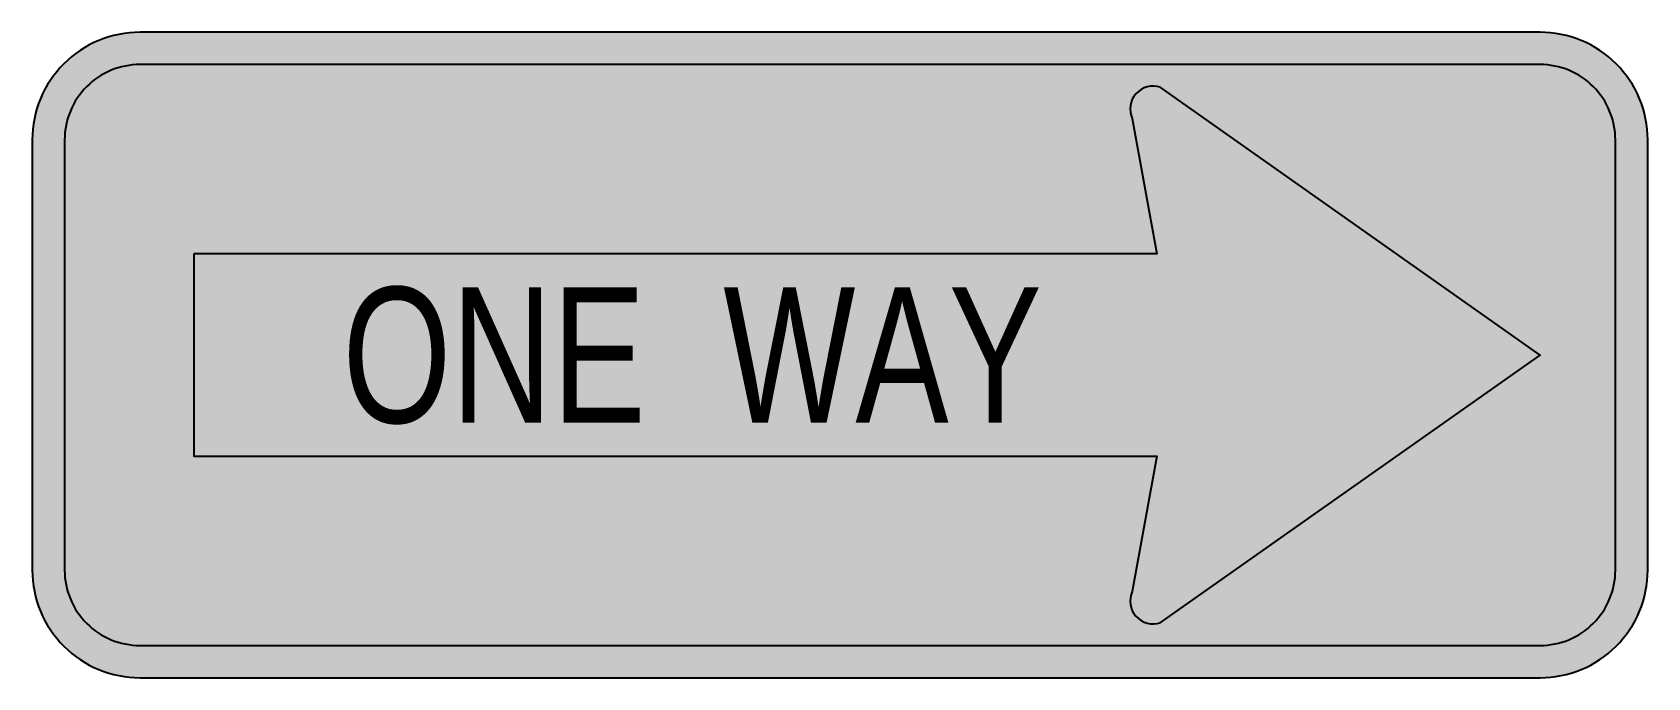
# Model space of a CAD drawing. Header units: millimetres. Extents: x -375 to 375, y -150 to 150.
import ezdxf
from ezdxf.enums import TextEntityAlignment as Align

# ---------------------------------------------------------------- set-up
doc = ezdxf.new("R2010")
doc.units = ezdxf.units.MM
doc.header["$LTSCALE"] = 10
doc.header["$MEASUREMENT"] = 0
doc.layers.get('0').update_dxf_attribs({"linetype": 'CONTINUOUS'})
doc.styles.get("Standard").update_dxf_attribs({"font": 'ARIALN.TTF'})

msp = doc.modelspace()

# ---------------------------------------------------------------- hatches: boundary and pattern name
h = msp.add_hatch(color=255)
h.dxf.hatch_style = 1
h.paths.add_polyline_path([(325, 150), (-325, 150, 0.414214), (-375, 100), (-375, -100, 0.414214), (-325, -150), (325, -150, 0.414214), (375, -100), (375, 100, 0.414214)])
h.paths.add_polyline_path([(325, 135, -0.414214), (360, 100), (360, -100, -0.414214), (325, -135), (-325, -135, -0.414214), (-360, -100), (-360, 100, -0.414214), (-325, 135)], flags=16)
h.paths.add_polyline_path([(147.11, 47), (135.72, 109.87, -0.659163), (148.72, 124.45), (325, 0), (148.72, -124.45, -0.659163), (135.72, -109.87), (147.11, -47), (-300, -47), (-300, 47)], flags=0)
h.paths.add_polyline_path([(-247.3, -48.87), (110.1, -48.87), (110.1, 48.92), (-247.3, 48.92)], flags=8)
h = msp.add_hatch(color=160)
edge = h.paths.add_edge_path()
edge.add_arc((-325, 100), 35, 90, 180)
edge.add_line((-360, 100), (-360, -100))
edge.add_arc((-325, -100), 35, 180, 270)
edge.add_line((-325, -135), (325, -135))
edge.add_arc((325, -100), 35, 270, 360)
edge.add_line((360, -100), (360, 100))
edge.add_arc((325, 100), 35, 0, 90)
edge.add_line((325, 135), (-325, 135))
edge = h.paths.add_edge_path(flags=16)
edge.add_line((-300, 47), (-300, -47))
edge.add_line((-300, -47), (147.11, -47))
edge.add_line((147.11, -47), (135.72, -109.87))
edge.add_arc((145.35, -114.37), 10.63, 154.95618, 288.52181)
edge.add_line((148.72, -124.45), (325, 0))
edge.add_line((325, 0), (148.72, 124.45))
edge.add_arc((145.35, 114.37), 10.63, 71.47819, 205.04382)
edge.add_line((135.72, 109.87), (147.11, 47))
edge.add_line((147.11, 47), (-300, 47))
h = msp.add_hatch(color=255)
edge = h.paths.add_edge_path()
edge.add_line((-300, 47), (-300, -47))
edge.add_line((-300, -47), (147.11, -47))
edge.add_line((147.11, -47), (135.72, -109.87))
edge.add_arc((145.35, -114.37), 10.63, 154.95618, 288.52181)
edge.add_line((148.72, -124.45), (325, 0))
edge.add_line((325, 0), (148.72, 124.45))
edge.add_arc((145.35, 114.37), 10.63, 71.47819, 205.04382)
edge.add_line((135.72, 109.87), (147.11, 47))
edge.add_line((147.11, 47), (-300, 47))

# ---------------------------------------------------------------- linework, layer by layer
at = {"color": 7}
for points in [[(-325, 150, 0.414214), (-375, 100), (-375, -100, 0.414214), (-325, -150), (325, -150, 0.414214), (375, -100), (375, 100, 0.414214), (325, 150)], [(-325, 135, 0.414214), (-360, 100), (-360, -100, 0.414214), (-325, -135), (325, -135, 0.414214), (360, -100), (360, 100, 0.414214), (325, 135)]]:
    msp.add_lwpolyline(points, format="xyb", close=True, dxfattribs=at)
at = {"color": 255}
msp.add_lwpolyline([(-300, 47), (-300, -47), (147.11, -47), (135.72, -109.87, 0.659163), (148.72, -124.45), (325, 0), (148.72, 124.45, 0.659163), (135.72, 109.87), (147.11, 47)], format="xyb", close=True, dxfattribs=at)

# ---------------------------------------------------------------- texts
at = {"color": 160, "width": 0.9}
msp.add_text('ONE  WAY', height=63, dxfattribs=at).set_placement((-231, 0), align=Align.MIDDLE_LEFT)

doc.saveas('drawing.dxf')
